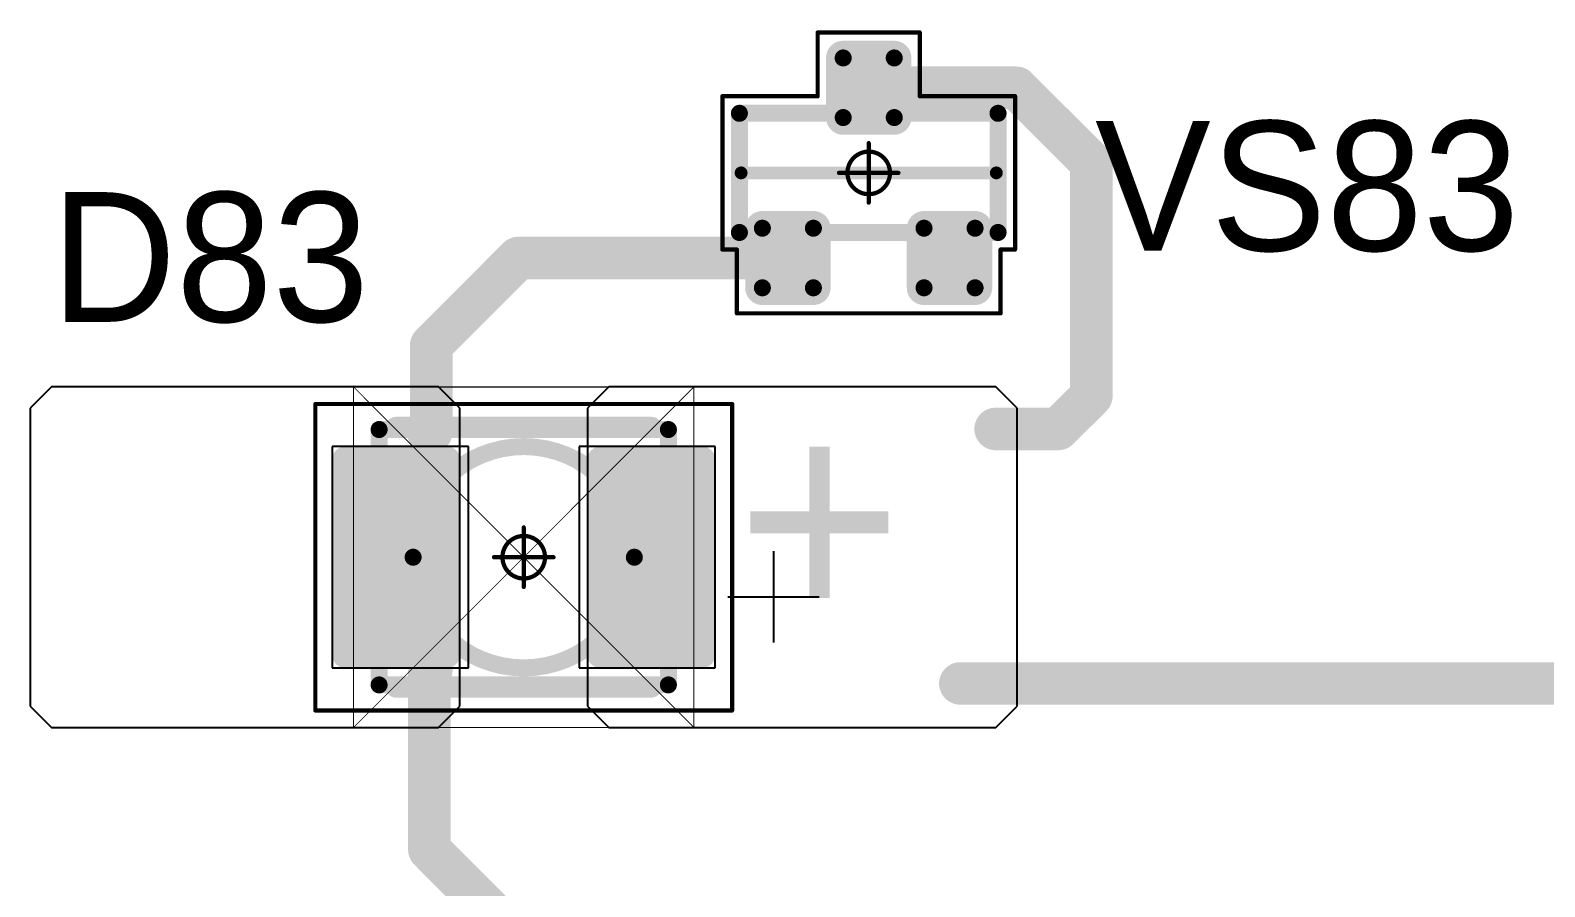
# Model space of a CAD drawing. Header units: millimetres. Extents: x 0 to 1769, y 431 to 1001.
# Drawn here: x 1634.14 to 1651.94, y 560.16 to 570.22 of the extents above; entities that cross this region are included whole.
import ezdxf

# ---------------------------------------------------------------- set-up
doc = ezdxf.new("R2010")
doc.units = ezdxf.units.MM
for name, color, linetype in [('Mechanical13', 56, 'Continuous'), ('Mechanical15', 56, 'Continuous'), ('Mechanical9', 56, 'Continuous'), ('TopLayer', 1, 'Continuous'), ('TopOverlay', 2, 'Continuous'), ('TopPaste', 8, 'Continuous'), ('TopSolder', 216, 'Continuous')]:
    doc.layers.add(name, color=color, linetype=linetype)

# ---------------------------------------------------------------- blocks, each defined once
blk = doc.blocks.new('SOT23_56')
at = {"layer": 'Mechanical13', "const_width": 0.2}
for points in [[(-0.7, 1.52), (0.7, 1.52)], [(-0.7, 1.52), (-0.7, -1.52)], [(0.7, 1.52), (0.7, -1.52)], [(-0.7, -1.52), (0.7, -1.52)]]:
    blk.add_lwpolyline(points, dxfattribs=at)
at = {"layer": 'Mechanical13', "const_width": 0.1}
for points in [[(-0.75, 1.52, 1), (-0.65, 1.52, 1)], [(-0.75, 1.52, 1), (-0.65, 1.52, 1)], [(0.65, 1.52, 1), (0.75, 1.52, 1)], [(0.65, 1.52, 1), (0.75, 1.52, 1)], [(-0.75, -1.52, 1), (-0.65, -1.52, 1)], [(-0.75, -1.52, 1), (-0.65, -1.52, 1)], [(0.65, -1.52, 1), (0.75, -1.52, 1)], [(0.65, -1.52, 1), (0.75, -1.52, 1)]]:
    blk.add_lwpolyline(points, format="xyb", close=True, dxfattribs=at)
at = {"layer": 'Mechanical15', "const_width": 0.05}
for points in [[(-0.9, 1.72), (-0.9, 1.55)], [(-0.9, 1.72), (0.9, 1.72)], [(0.9, 1.72), (0.9, 0.6)], [(-1.65, 1.55), (-1.65, -1.55)], [(-1.65, 1.55), (-0.9, 1.55)], [(0.9, 0.6), (1.65, 0.6)], [(1.65, 0.6), (1.65, -0.6)], [(0, 0.35), (0, -0.35)], [(-0.35, 0), (0.35, 0)], [(0.9, -0.6), (1.65, -0.6)], [(0.9, -0.6), (0.9, -1.72)], [(-1.65, -1.55), (-0.9, -1.55)], [(-0.9, -1.55), (-0.9, -1.72)], [(-0.9, -1.72), (0.9, -1.72)]]:
    blk.add_lwpolyline(points, dxfattribs=at)
at = {"layer": 'Mechanical15'}
for points, const_width in [([(-0.913, 1.72, 1), (-0.888, 1.72, 1)], 0.025), ([(-0.913, 1.72, 1), (-0.888, 1.72, 1)], 0.025), ([(0.888, 1.72, 1), (0.913, 1.72, 1)], 0.025), ([(0.888, 1.72, 1), (0.913, 1.72, 1)], 0.025), ([(-1.662, 1.55, 1), (-1.637, 1.55, 1)], 0.025), ([(-1.662, 1.55, 1), (-1.637, 1.55, 1)], 0.025), ([(-0.913, 1.55, 1), (-0.888, 1.55, 1)], 0.025), ([(-0.913, 1.55, 1), (-0.888, 1.55, 1)], 0.025), ([(0.888, 0.6, 1), (0.913, 0.6, 1)], 0.025), ([(0.888, 0.6, 1), (0.913, 0.6, 1)], 0.025), ([(1.637, 0.6, 1), (1.662, 0.6, 1)], 0.025), ([(1.637, 0.6, 1), (1.662, 0.6, 1)], 0.025), ([(-0.012, 0.35, 1), (0.012, 0.35, 1)], 0.025), ([(0.25, 0, 1), (-0.25, 0, 1)], 0.05), ([(-0.362, 0, 1), (-0.337, 0, 1)], 0.025), ([(-0.262, 0, 1), (-0.238, 0, 1)], 0.025), ([(0.238, 0, 1), (0.262, 0, 1)], 0.025), ([(0.337, 0, 1), (0.362, 0, 1)], 0.025), ([(-0.012, -0.35, 1), (0.012, -0.35, 1)], 0.025), ([(0.888, -0.6, 1), (0.913, -0.6, 1)], 0.025), ([(0.888, -0.6, 1), (0.913, -0.6, 1)], 0.025), ([(1.637, -0.6, 1), (1.662, -0.6, 1)], 0.025), ([(1.637, -0.6, 1), (1.662, -0.6, 1)], 0.025), ([(-1.662, -1.55, 1), (-1.637, -1.55, 1)], 0.025), ([(-1.662, -1.55, 1), (-1.637, -1.55, 1)], 0.025), ([(-0.913, -1.55, 1), (-0.888, -1.55, 1)], 0.025), ([(-0.913, -1.55, 1), (-0.888, -1.55, 1)], 0.025), ([(-0.913, -1.72, 1), (-0.888, -1.72, 1)], 0.025), ([(-0.913, -1.72, 1), (-0.888, -1.72, 1)], 0.025), ([(0.888, -1.72, 1), (0.913, -1.72, 1)], 0.025), ([(0.888, -1.72, 1), (0.913, -1.72, 1)], 0.025)]:
    blk.add_lwpolyline(points, format="xyb", close=True, dxfattribs=dict(at, const_width=const_width))
at = {"layer": 'TopLayer', "const_width": 0.1}
for points in [[(-1.4, 1.25, 1), (-1.3, 1.25, 1)], [(-0.7, 1.25, 1), (-0.6, 1.25, 1)], [(-1.4, 0.65, 1), (-1.3, 0.65, 1)], [(-0.7, 0.65, 1), (-0.6, 0.65, 1)], [(0.6, 0.3, 1), (0.7, 0.3, 1)], [(1.3, 0.3, 1), (1.4, 0.3, 1)], [(0.6, -0.3, 1), (0.7, -0.3, 1)], [(1.3, -0.3, 1), (1.4, -0.3, 1)], [(-1.4, -0.65, 1), (-1.3, -0.65, 1)], [(-0.7, -0.65, 1), (-0.6, -0.65, 1)], [(-1.4, -1.25, 1), (-1.3, -1.25, 1)], [(-0.7, -1.25, 1), (-0.6, -1.25, 1)]]:
    blk.add_lwpolyline(points, format="xyb", close=True, dxfattribs=at)
at = {"layer": 'TopLayer'}
for points in [[(-1.45, 1.25), (-1.45, 0.65), (-0.55, 1.25), (-0.55, 0.65)], [(-1.35, 1.35), (-1.35, 0.55), (-0.65, 1.35), (-0.65, 0.55)], [(0.65, 0.4), (0.65, -0.4), (1.35, 0.4), (1.35, -0.4)], [(0.55, 0.3), (0.55, -0.3), (1.45, 0.3), (1.45, -0.3)], [(-1.45, -0.65), (-1.45, -1.25), (-0.55, -0.65), (-0.55, -1.25)], [(-1.35, -0.55), (-1.35, -1.35), (-0.65, -0.55), (-0.65, -1.35)]]:
    blk.add_solid(points, dxfattribs=at)
at = {"layer": 'TopOverlay', "const_width": 0.15}
blk.add_lwpolyline([(0, 1.5), (0, -1.5)], dxfattribs=at)
at = {"layer": 'TopOverlay', "const_width": 0.075}
for points in [[(-0.038, 1.5, 1), (0.038, 1.5, 1)], [(-0.038, -1.5, 1), (0.038, -1.5, 1)]]:
    blk.add_lwpolyline(points, format="xyb", close=True, dxfattribs=at)
at = {"layer": 'TopPaste', "const_width": 0.075}
for points in [[(-1.387, 1.25, 1), (-1.313, 1.25, 1)], [(-0.687, 1.25, 1), (-0.613, 1.25, 1)], [(-1.387, 0.65, 1), (-1.313, 0.65, 1)], [(-0.687, 0.65, 1), (-0.613, 0.65, 1)], [(0.613, 0.3, 1), (0.687, 0.3, 1)], [(1.313, 0.3, 1), (1.387, 0.3, 1)], [(0.613, -0.3, 1), (0.687, -0.3, 1)], [(1.313, -0.3, 1), (1.387, -0.3, 1)], [(-1.387, -0.65, 1), (-1.313, -0.65, 1)], [(-0.687, -0.65, 1), (-0.613, -0.65, 1)], [(-1.387, -1.25, 1), (-1.313, -1.25, 1)], [(-0.687, -1.25, 1), (-0.613, -1.25, 1)]]:
    blk.add_lwpolyline(points, format="xyb", close=True, dxfattribs=at)
at = {"layer": 'TopPaste'}
for points in [[(-1.425, 1.25), (-1.425, 0.65), (-0.575, 1.25), (-0.575, 0.65)], [(-1.35, 1.325), (-1.35, 0.575), (-0.65, 1.325), (-0.65, 0.575)], [(0.65, 0.375), (0.65, -0.375), (1.35, 0.375), (1.35, -0.375)], [(0.575, 0.3), (0.575, -0.3), (1.425, 0.3), (1.425, -0.3)], [(-1.425, -0.65), (-1.425, -1.25), (-0.575, -0.65), (-0.575, -1.25)], [(-1.35, -0.575), (-1.35, -1.325), (-0.65, -0.575), (-0.65, -1.325)]]:
    blk.add_solid(points, dxfattribs=at)
at = {"layer": 'TopSolder', "const_width": 0.202}
for points in [[(-1.451, 1.25, 1), (-1.249, 1.25, 1)], [(-0.751, 1.25, 1), (-0.549, 1.25, 1)], [(-1.451, 0.65, 1), (-1.249, 0.65, 1)], [(-0.751, 0.65, 1), (-0.549, 0.65, 1)], [(0.549, 0.3, 1), (0.751, 0.3, 1)], [(1.249, 0.3, 1), (1.451, 0.3, 1)], [(0.549, -0.3, 1), (0.751, -0.3, 1)], [(1.249, -0.3, 1), (1.451, -0.3, 1)], [(-1.451, -0.65, 1), (-1.249, -0.65, 1)], [(-0.751, -0.65, 1), (-0.549, -0.65, 1)], [(-1.451, -1.25, 1), (-1.249, -1.25, 1)], [(-0.751, -1.25, 1), (-0.549, -1.25, 1)]]:
    blk.add_lwpolyline(points, format="xyb", close=True, dxfattribs=at)
at = {"layer": 'TopSolder'}
for points in [[(-1.35, 1.452), (-1.35, 0.448), (-0.65, 1.452), (-0.65, 0.448)], [(-1.552, 1.25), (-1.552, 0.65), (-0.448, 1.25), (-0.448, 0.65)], [(0.65, 0.502), (0.65, -0.502), (1.35, 0.502), (1.35, -0.502)], [(0.448, 0.3), (0.448, -0.3), (1.552, 0.3), (1.552, -0.3)], [(-1.35, -0.448), (-1.35, -1.452), (-0.65, -0.448), (-0.65, -1.452)], [(-1.552, -0.65), (-1.552, -1.25), (-0.448, -0.65), (-0.448, -1.25)]]:
    blk.add_solid(points, dxfattribs=at)
blk = doc.blocks.new('T66G_244')
at = {"layer": 'Mechanical13'}
for p, q in [((2.936, 0.071), (2.936, -1)), ((2.4, -0.464), (3.471, -0.464))]:
    blk.add_line(p, q, dxfattribs=at)
at = {"layer": 'Mechanical13', "const_width": 0.2}
for points in [[(-1.7, 1.5), (1.7, 1.5)], [(-1.7, -1.5), (-1.7, 1.5)], [(1.7, -1.5), (1.7, 1.5)], [(-1.7, -1.5), (1.7, -1.5)]]:
    blk.add_lwpolyline(points, dxfattribs=at)
at = {"layer": 'Mechanical13'}
for points, const_width in [([(-1.75, 1.5, 1), (-1.65, 1.5, 1)], 0.1), ([(-1.75, 1.5, 1), (-1.65, 1.5, 1)], 0.1), ([(1.65, 1.5, 1), (1.75, 1.5, 1)], 0.1), ([(1.65, 1.5, 1), (1.75, 1.5, 1)], 0.1), ([(1.3, 0, 1), (-1.3, 0, 1)], 0.2), ([(-1.35, 0, 1), (-1.25, 0, 1)], 0.1), ([(1.25, 0, 1), (1.35, 0, 1)], 0.1), ([(-1.75, -1.5, 1), (-1.65, -1.5, 1)], 0.1), ([(-1.75, -1.5, 1), (-1.65, -1.5, 1)], 0.1), ([(1.65, -1.5, 1), (1.75, -1.5, 1)], 0.1), ([(1.65, -1.5, 1), (1.75, -1.5, 1)], 0.1)]:
    blk.add_lwpolyline(points, format="xyb", close=True, dxfattribs=dict(at, const_width=const_width))
at = {"layer": 'Mechanical15', "const_width": 0.05}
for points in [[(-2.45, -1.8), (-2.45, 1.8)], [(-2.45, 1.8), (2.45, 1.8)], [(2.45, -1.8), (2.45, 1.8)], [(0, -0.35), (0, 0.35)], [(-0.35, 0), (0.35, 0)], [(-2.45, -1.8), (2.45, -1.8)]]:
    blk.add_lwpolyline(points, dxfattribs=at)
at = {"layer": 'Mechanical15'}
for points, const_width in [([(-2.462, 1.8, 1), (-2.438, 1.8, 1)], 0.025), ([(-2.462, 1.8, 1), (-2.438, 1.8, 1)], 0.025), ([(2.438, 1.8, 1), (2.462, 1.8, 1)], 0.025), ([(2.438, 1.8, 1), (2.462, 1.8, 1)], 0.025), ([(-0.012, 0.35, 1), (0.012, 0.35, 1)], 0.025), ([(0.25, 0, 1), (-0.25, 0, 1)], 0.05), ([(-0.362, 0, 1), (-0.337, 0, 1)], 0.025), ([(-0.262, 0, 1), (-0.238, 0, 1)], 0.025), ([(0.238, 0, 1), (0.262, 0, 1)], 0.025), ([(0.337, 0, 1), (0.362, 0, 1)], 0.025), ([(-0.012, -0.35, 1), (0.012, -0.35, 1)], 0.025), ([(-2.462, -1.8, 1), (-2.438, -1.8, 1)], 0.025), ([(-2.462, -1.8, 1), (-2.438, -1.8, 1)], 0.025), ([(2.438, -1.8, 1), (2.462, -1.8, 1)], 0.025), ([(2.438, -1.8, 1), (2.462, -1.8, 1)], 0.025)]:
    blk.add_lwpolyline(points, format="xyb", close=True, dxfattribs=dict(at, const_width=const_width))
at = {"layer": 'TopLayer'}
for p, q in [((-5.55, 2), (-5.8, 1.75)), ((-1, 2), (-5.55, 2)), ((-0.75, 1.75), (-1, 2)), ((1, 2), (0.75, 1.75)), ((5.55, 2), (1, 2)), ((5.8, 1.75), (5.55, 2)), ((-5.8, 1.75), (-5.8, -1.75)), ((-0.75, -1.75), (-0.75, 1.75)), ((0.75, 1.75), (0.75, -1.75)), ((5.8, -1.75), (5.8, 1.75)), ((-5.8, -1.75), (-5.55, -2)), ((-1, -2), (-0.75, -1.75)), ((0.75, -1.75), (1, -2)), ((5.55, -2), (5.8, -1.75)), ((-5.55, -2), (-1, -2)), ((1, -2), (5.55, -2))]:
    blk.add_line(p, q, dxfattribs=at)
at = {"layer": 'TopLayer', "const_width": 0.15}
for points in [[(-2.175, 1.15, 1), (-2.025, 1.15, 1)], [(-0.975, 1.15, 1), (-0.825, 1.15, 1)], [(0.825, 1.15, 1), (0.975, 1.15, 1)], [(2.025, 1.15, 1), (2.175, 1.15, 1)], [(-2.175, -1.15, 1), (-2.025, -1.15, 1)], [(-0.975, -1.15, 1), (-0.825, -1.15, 1)], [(0.825, -1.15, 1), (0.975, -1.15, 1)], [(2.025, -1.15, 1), (2.175, -1.15, 1)]]:
    blk.add_lwpolyline(points, format="xyb", close=True, dxfattribs=at)
at = {"layer": 'TopLayer'}
for points in [[(-0.9, 1.3), (-2.1, 1.3), (-0.9, -1.3), (-2.1, -1.3)], [(2.1, 1.3), (0.9, 1.3), (2.1, -1.3), (0.9, -1.3)], [(-0.75, 1.15), (-2.25, 1.15), (-0.75, -1.15), (-2.25, -1.15)], [(2.25, 1.15), (0.75, 1.15), (2.25, -1.15), (0.75, -1.15)]]:
    blk.add_solid(points, dxfattribs=at)
at = {"layer": 'TopOverlay', "const_width": 0.25}
for points in [[(-1.5, 1.525), (1.5, 1.525)], [(-1.5, -1.525), (1.5, -1.525)]]:
    blk.add_lwpolyline(points, dxfattribs=at)
at = {"layer": 'TopOverlay', "const_width": 0.125}
for points in [[(-1.562, 1.525, 1), (-1.438, 1.525, 1)], [(1.438, 1.525, 1), (1.562, 1.525, 1)], [(-1.562, -1.525, 1), (-1.438, -1.525, 1)], [(1.438, -1.525, 1), (1.562, -1.525, 1)]]:
    blk.add_lwpolyline(points, format="xyb", close=True, dxfattribs=at)
at = {"layer": 'TopPaste', "const_width": 0.125}
for points in [[(-2.163, 1.15, 1), (-2.038, 1.15, 1)], [(-0.963, 1.15, 1), (-0.838, 1.15, 1)], [(0.838, 1.15, 1), (0.963, 1.15, 1)], [(2.038, 1.15, 1), (2.163, 1.15, 1)], [(-2.163, -1.15, 1), (-2.038, -1.15, 1)], [(-0.963, -1.15, 1), (-0.838, -1.15, 1)], [(0.838, -1.15, 1), (0.963, -1.15, 1)], [(2.038, -1.15, 1), (2.163, -1.15, 1)]]:
    blk.add_lwpolyline(points, format="xyb", close=True, dxfattribs=at)
at = {"layer": 'TopPaste'}
for points in [[(-0.9, 1.275), (-2.1, 1.275), (-0.9, -1.275), (-2.1, -1.275)], [(2.1, 1.275), (0.9, 1.275), (2.1, -1.275), (0.9, -1.275)], [(-0.775, 1.15), (-2.225, 1.15), (-0.775, -1.15), (-2.225, -1.15)], [(2.225, 1.15), (0.775, 1.15), (2.225, -1.15), (0.775, -1.15)]]:
    blk.add_solid(points, dxfattribs=at)
at = {"layer": 'TopSolder'}
for p, q in [((-2.25, 1.3), (-2.25, -1.3)), ((-0.65, 1.3), (-2.25, 1.3)), ((-0.65, -1.3), (-0.65, 1.3)), ((0.65, 1.3), (0.65, -1.3)), ((2.25, 1.3), (0.65, 1.3)), ((2.25, -1.3), (2.25, 1.3)), ((-2.25, -1.3), (-0.65, -1.3)), ((0.65, -1.3), (2.25, -1.3))]:
    blk.add_line(p, q, dxfattribs=at)
at = {"layer": 'TopOverlay'}
blk.add_text('+', height=2.5, dxfattribs=at).set_placement((2.5, -0.8))

msp = doc.modelspace()

# ---------------------------------------------------------------- linework, layer by layer
at = {"layer": 'Mechanical9'}
for points, const_width in [([(1637.94, 562.028), (1637.94, 566.028)], 0.0127), ([(1637.94, 566.028), (1641.94, 566.028)], 0.0127), ([(1637.94, 566.028), (1641.94, 562.028)], 0.01), ([(1637.94, 562.028), (1641.94, 566.028)], 0.01), ([(1641.94, 562.028), (1641.94, 566.028)], 0.0127), ([(1637.94, 562.028), (1641.94, 562.028)], 0.0127)]:
    msp.add_lwpolyline(points, dxfattribs=dict(at, const_width=const_width))
for points, const_width in [([(1637.937, 566.028, 1), (1637.943, 566.028, 1)], 0.00635), ([(1637.937, 566.028, 1), (1637.943, 566.028, 1)], 0.00635), ([(1637.937, 566.028, 1), (1637.942, 566.028, 1)], 0.005), ([(1641.937, 566.028, 1), (1641.943, 566.028, 1)], 0.00635), ([(1641.937, 566.028, 1), (1641.943, 566.028, 1)], 0.00635), ([(1641.937, 566.028, 1), (1641.942, 566.028, 1)], 0.005), ([(1637.937, 562.028, 1), (1637.943, 562.028, 1)], 0.00635), ([(1637.937, 562.028, 1), (1637.943, 562.028, 1)], 0.00635), ([(1637.937, 562.028, 1), (1637.942, 562.028, 1)], 0.005), ([(1641.937, 562.028, 1), (1641.943, 562.028, 1)], 0.00635), ([(1641.937, 562.028, 1), (1641.943, 562.028, 1)], 0.00635), ([(1641.937, 562.028, 1), (1641.942, 562.028, 1)], 0.005)]:
    msp.add_lwpolyline(points, format="xyb", close=True, dxfattribs=dict(at, const_width=const_width))
at = {"layer": 'TopLayer', "const_width": 0.5}
for points in [[(1643.995, 569.543), (1645.73, 569.543)], [(1645.73, 569.543), (1646.612, 568.662)], [(1646.612, 565.923), (1646.612, 568.662)], [(1638.853, 566.518), (1639.877, 567.543)], [(1639.877, 567.543), (1643.045, 567.543)], [(1638.853, 565.499), (1638.853, 566.518)], [(1646.223, 565.535), (1646.612, 565.923)], [(1638.825, 565.471), (1638.853, 565.499)], [(1645.487, 565.535), (1646.223, 565.535)], [(1638.831, 562.687), (1638.855, 562.712)], [(1638.831, 560.593), (1638.831, 562.687)], [(1645.072, 562.545), (1665.859, 562.545)], [(1638.831, 560.593), (1640.126, 559.297)]]:
    msp.add_lwpolyline(points, dxfattribs=at)
at = {"layer": 'TopLayer', "const_width": 0.25}
for points in [[(1643.87, 569.543, 1), (1644.12, 569.543, 1)], [(1645.605, 569.543, 1), (1645.855, 569.543, 1)], [(1645.605, 569.543, 1), (1645.855, 569.543, 1)], [(1646.487, 568.662, 1), (1646.737, 568.662, 1)], [(1646.487, 568.662, 1), (1646.737, 568.662, 1)], [(1639.752, 567.543, 1), (1640.002, 567.543, 1)], [(1639.752, 567.543, 1), (1640.002, 567.543, 1)], [(1642.92, 567.543, 1), (1643.17, 567.543, 1)], [(1638.728, 566.518, 1), (1638.978, 566.518, 1)], [(1638.728, 566.518, 1), (1638.978, 566.518, 1)], [(1646.487, 565.923, 1), (1646.737, 565.923, 1)], [(1646.487, 565.923, 1), (1646.737, 565.923, 1)], [(1638.7, 565.471, 1), (1638.95, 565.471, 1)], [(1638.728, 565.499, 1), (1638.978, 565.499, 1)], [(1638.728, 565.499, 1), (1638.978, 565.499, 1)], [(1645.362, 565.535, 1), (1645.612, 565.535, 1)], [(1646.098, 565.535, 1), (1646.348, 565.535, 1)], [(1646.098, 565.535, 1), (1646.348, 565.535, 1)], [(1638.706, 562.687, 1), (1638.956, 562.687, 1)], [(1638.706, 562.687, 1), (1638.956, 562.687, 1)], [(1638.73, 562.712, 1), (1638.98, 562.712, 1)], [(1644.947, 562.545, 1), (1645.197, 562.545, 1)], [(1638.706, 560.593, 1), (1638.956, 560.593, 1)], [(1638.706, 560.593, 1), (1638.956, 560.593, 1)]]:
    msp.add_lwpolyline(points, format="xyb", close=True, dxfattribs=at)

# ---------------------------------------------------------------- block references
for name, p, rotation in [('SOT23_56', (1643.995, 568.543), 90), ('T66G_244', (1639.94, 564.028), 360)]:
    msp.add_blockref(name, p, dxfattribs=dict(rotation=rotation))

# ---------------------------------------------------------------- texts
at = {"layer": 'TopOverlay'}
for s, p in [('VS83', (1646.656, 567.628)), ('D83', (1634.383, 566.793))]:
    msp.add_text(s, height=1.524, dxfattribs=at).set_placement(p)

doc.saveas('drawing.dxf')
